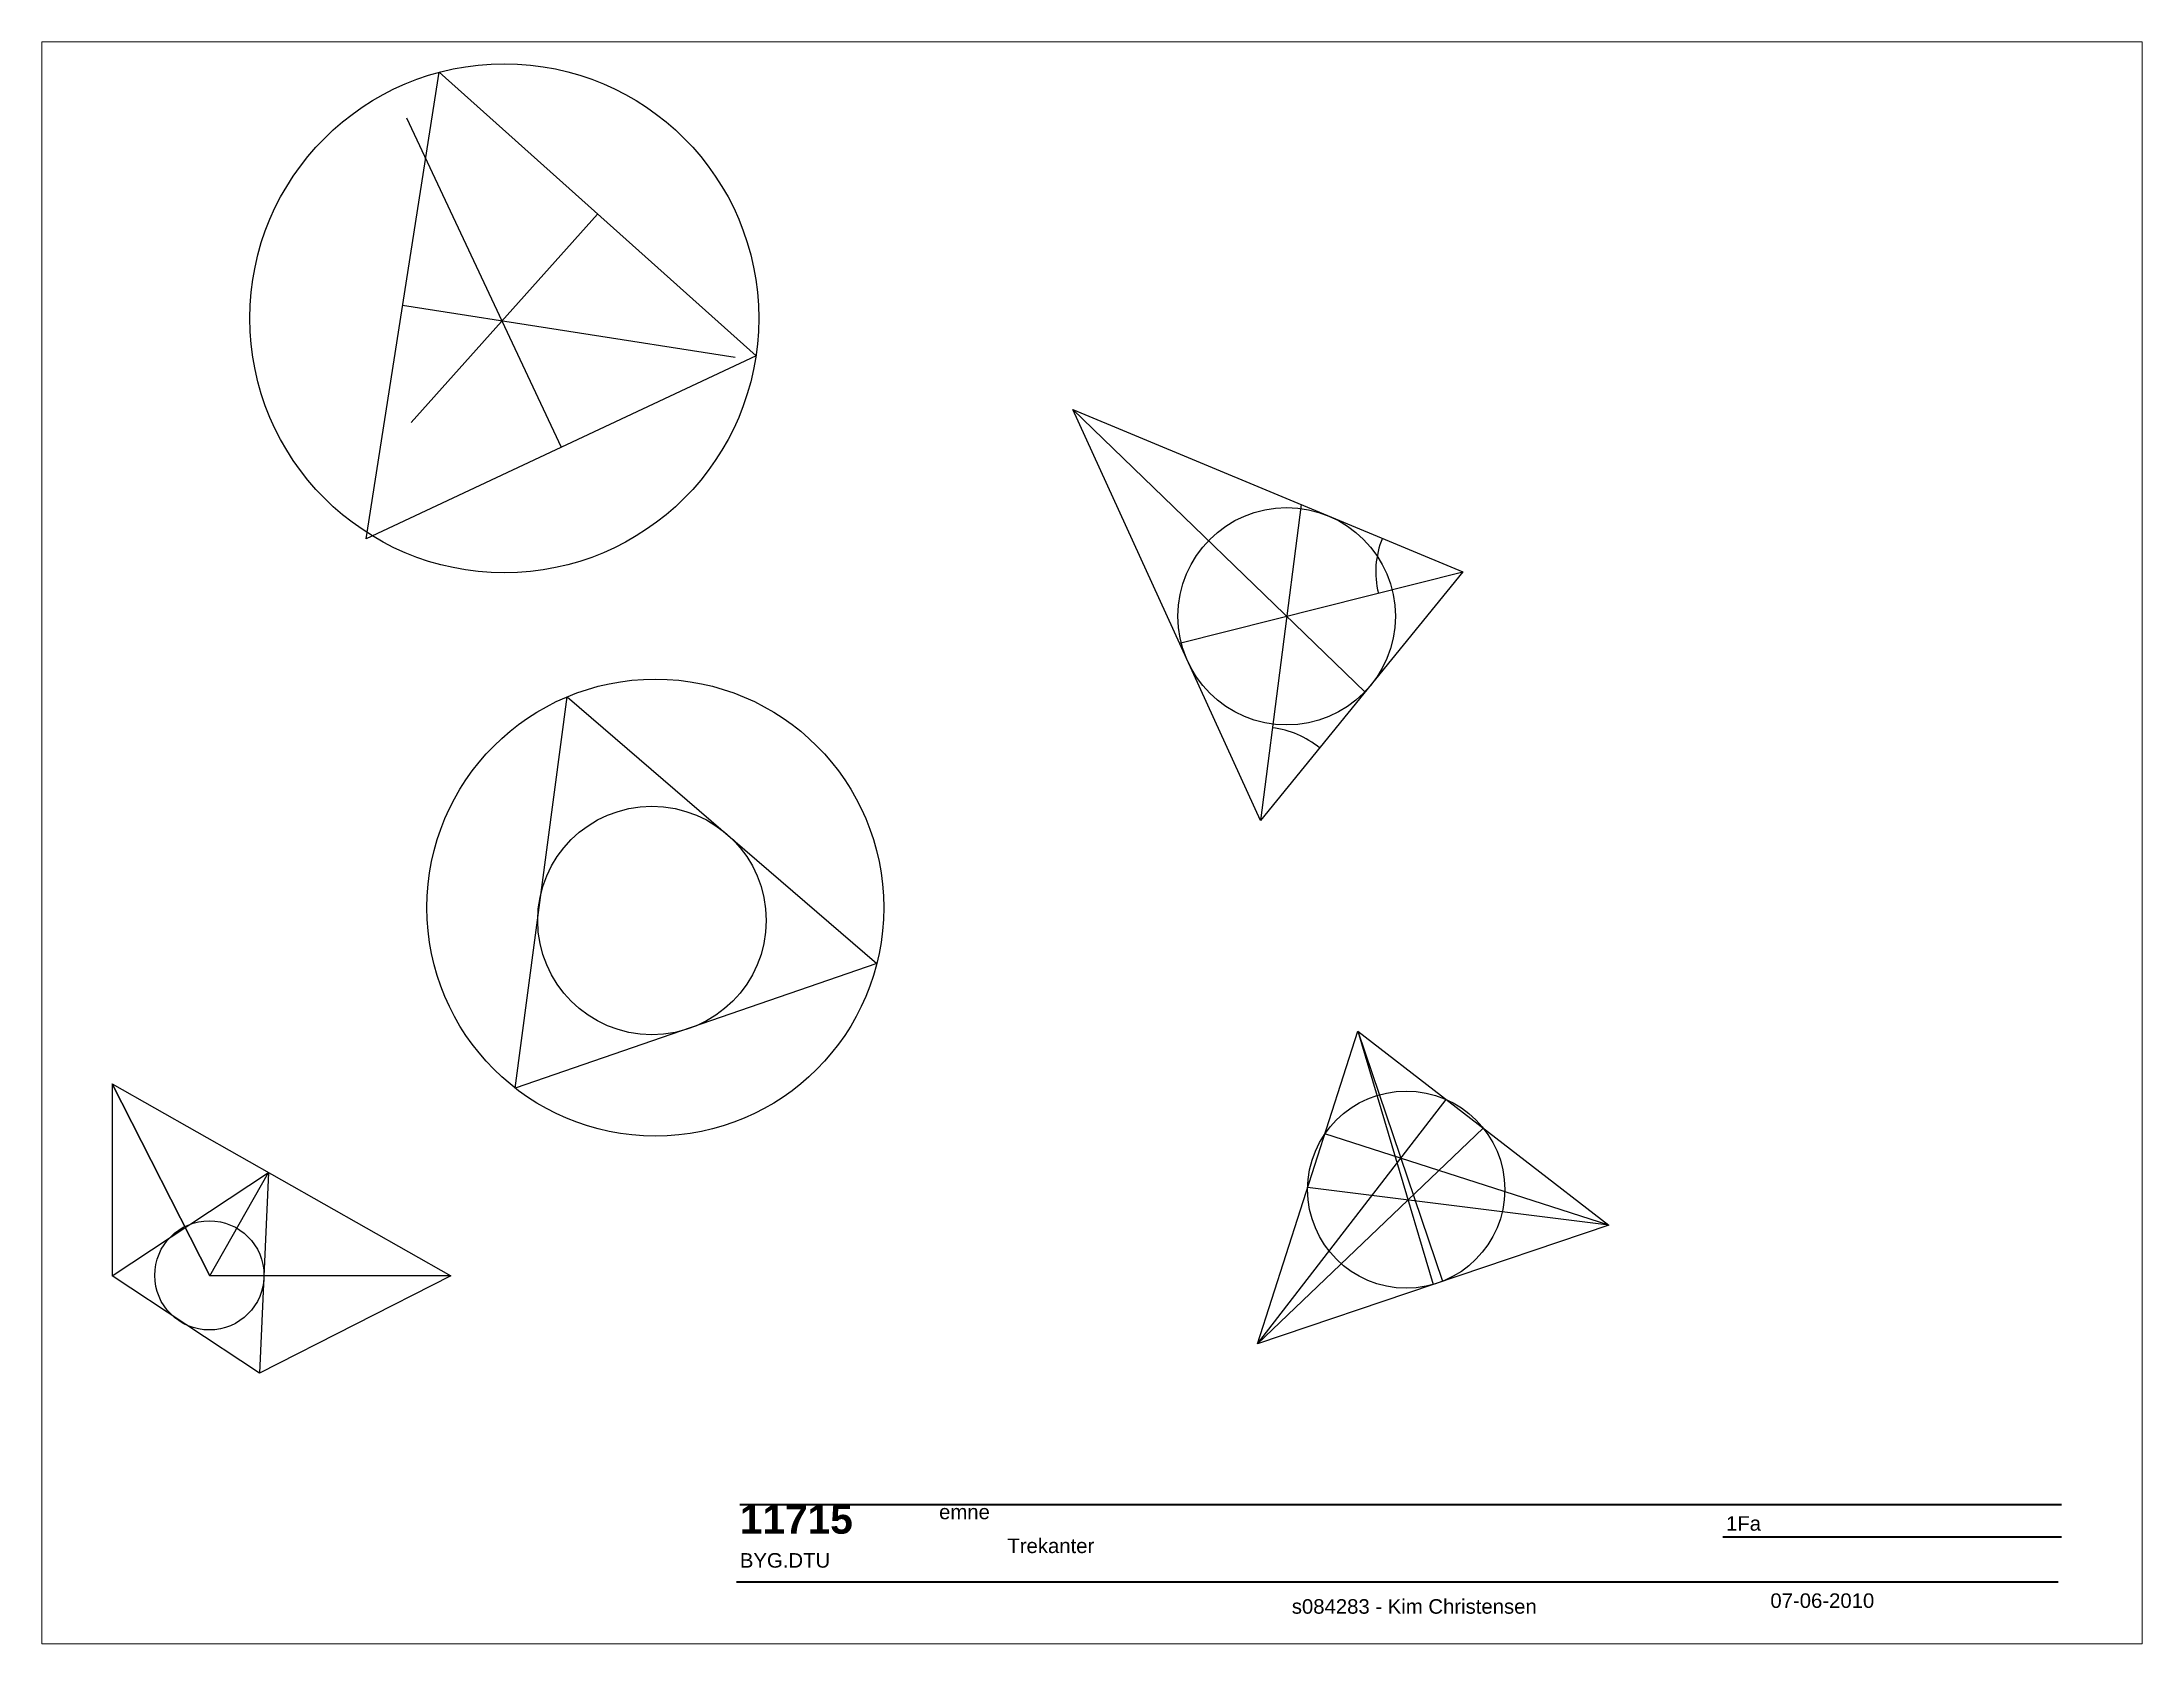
# Paper-space layout 'Trekanter' of a CAD drawing. Header units: millimetres. Extents: x 1 to 254, y 2 to 195.
# The model-space entities are those that its viewports show. They can reach past a viewport. Long polylines and large blocks are cut down to what shows.
import ezdxf

# ---------------------------------------------------------------- set-up
doc = ezdxf.new("R2010")
doc.units = ezdxf.units.MM
doc.layers.add('Tekst', color=7, linetype='Continuous', lineweight=35)
doc.styles.get("Standard").update_dxf_attribs({"font": 'ARIAL.TTF'})

msp = doc.modelspace()

# ---------------------------------------------------------------- linework, layer by layer
for p, q in [((920.4, 197.7), (1024.1, 861.9)), ((1024.1, 861.9), (1475.6, 458.3)), ((977.7, 797.3), (1198, 328)), ((984.3, 363), (1249.9, 660.1)), ((1445.8, 455.8), (972.3, 529.8)), ((1475.6, 458.3), (920.4, 197.7)), ((1927, 381.6), (2482.4, 150.6)), ((2194, -203.8), (1927, 381.6)), ((1927, 381.6), (2343, -20.7)), ((2251.8, 246.5), (2194, -203.8)), ((2078.7, 48.9), (2482.4, 150.6)), ((2482.4, 150.6), (2194, -203.8)), ((1132.6, -584.6), (1206.7, -27.3)), ((1206.7, -27.3), (1647.7, -407.4)), ((1647.7, -407.4), (1132.6, -584.6)), ((2189.6, -949), (2332.8, -503.7)), ((2332.8, -503.7), (2690.1, -779.7)), ((2332.8, -503.7), (2453.3, -859.8)), ((2332.8, -503.7), (2439.9, -864.4)), ((558.5, -578.4), (1041.1, -852.1)), ((697.7, -852.1), (558.5, -578.4)), ((558.5, -578.4), (697.7, -852.1)), ((558.5, -578.4), (558.5, -852.1)), ((2189.6, -949), (2458.5, -600.8)), ((2189.6, -949), (2511.4, -641.7)), ((2690.1, -779.7), (2285.8, -649.7)), ((558.5, -852.1), (781.2, -704.7)), ((697.7, -852.1), (781.2, -704.7)), ((781.2, -704.7), (768.2, -990.8)), ((2690.1, -779.7), (2261.2, -726.4)), ((2690.1, -779.7), (2189.6, -949)), ((768.2, -990.8), (558.5, -852.1)), ((1041.1, -852.1), (697.7, -852.1)), ((1041.1, -852.1), (768.2, -990.8))]:
    msp.add_line(p, q)
for centre, radius in [((1117.1, 511.6), 362.4), ((2231.3, 87.3), 154.8), ((1332.2, -327.6), 325.4), ((1327.4, -345.9), 162.7), ((2401.6, -729.2), 140.4), ((697, -851.3), 77.8)]:
    msp.add_circle(centre, radius)
for centre, radius, start, end in [((2246.8, 89.4), 146.2, 311.1859, 311.1859), ((2482.4, 150.6), 124.2, 157.4165, 194.1396), ((2194, -203.8), 133.5, 50.8627, 82.6926)]:
    msp.add_arc(centre, radius, start, end)

psp = doc.layouts.new('Trekanter')

# ---------------------------------------------------------------- linework, layer by layer
at = {"layer": 'Tekst'}
for p, q in [((85.46, 18.49), (244.56, 18.49)), ((203.78, 14.62), (244.56, 14.62)), ((85.07, 9.2), (244.16, 9.2))]:
    psp.add_line(p, q, dxfattribs=at)

# ---------------------------------------------------------------- texts
at = {"layer": 'Tekst', "attachment_point": 1}
for s, width, insert, char_height in [('{\\fArial|b1|i0|c0|p34;11715\\P\\fArial|b0|i0|c0|p34;\\H0.5x;BYG.DTU}', 34.2534, (85.46, 18.49), 3.5), ('emne', 36.2683, (109.44, 18.49), 1.75), ('1Fa', 44.1032, (204.17, 17.1), 1.75), ('Trekanter', 44.1032, (117.66, 14.41), 1.75), ('07-06-2010', 44.1032, (209.51, 7.81), 1.75), ('s084283 - Kim Christensen', 44.1032, (151.9, 7.11), 1.75)]:
    psp.add_mtext_dynamic_manual_height_columns(s, width=width, gutter_width=1060.74, heights=[0], dxfattribs=dict(at, insert=insert, char_height=char_height))

# ---------------------------------------------------------------- viewports
at = {"layer": '0', "view_target_point": (2118.84, 45.04)}
psp.add_viewport(center=(127.85, 98.13), size=(252.8, 192.8243), view_center_point=(-164.73, -280.63), view_height=2281.3267, dxfattribs=at)

doc.saveas('drawing.dxf')
